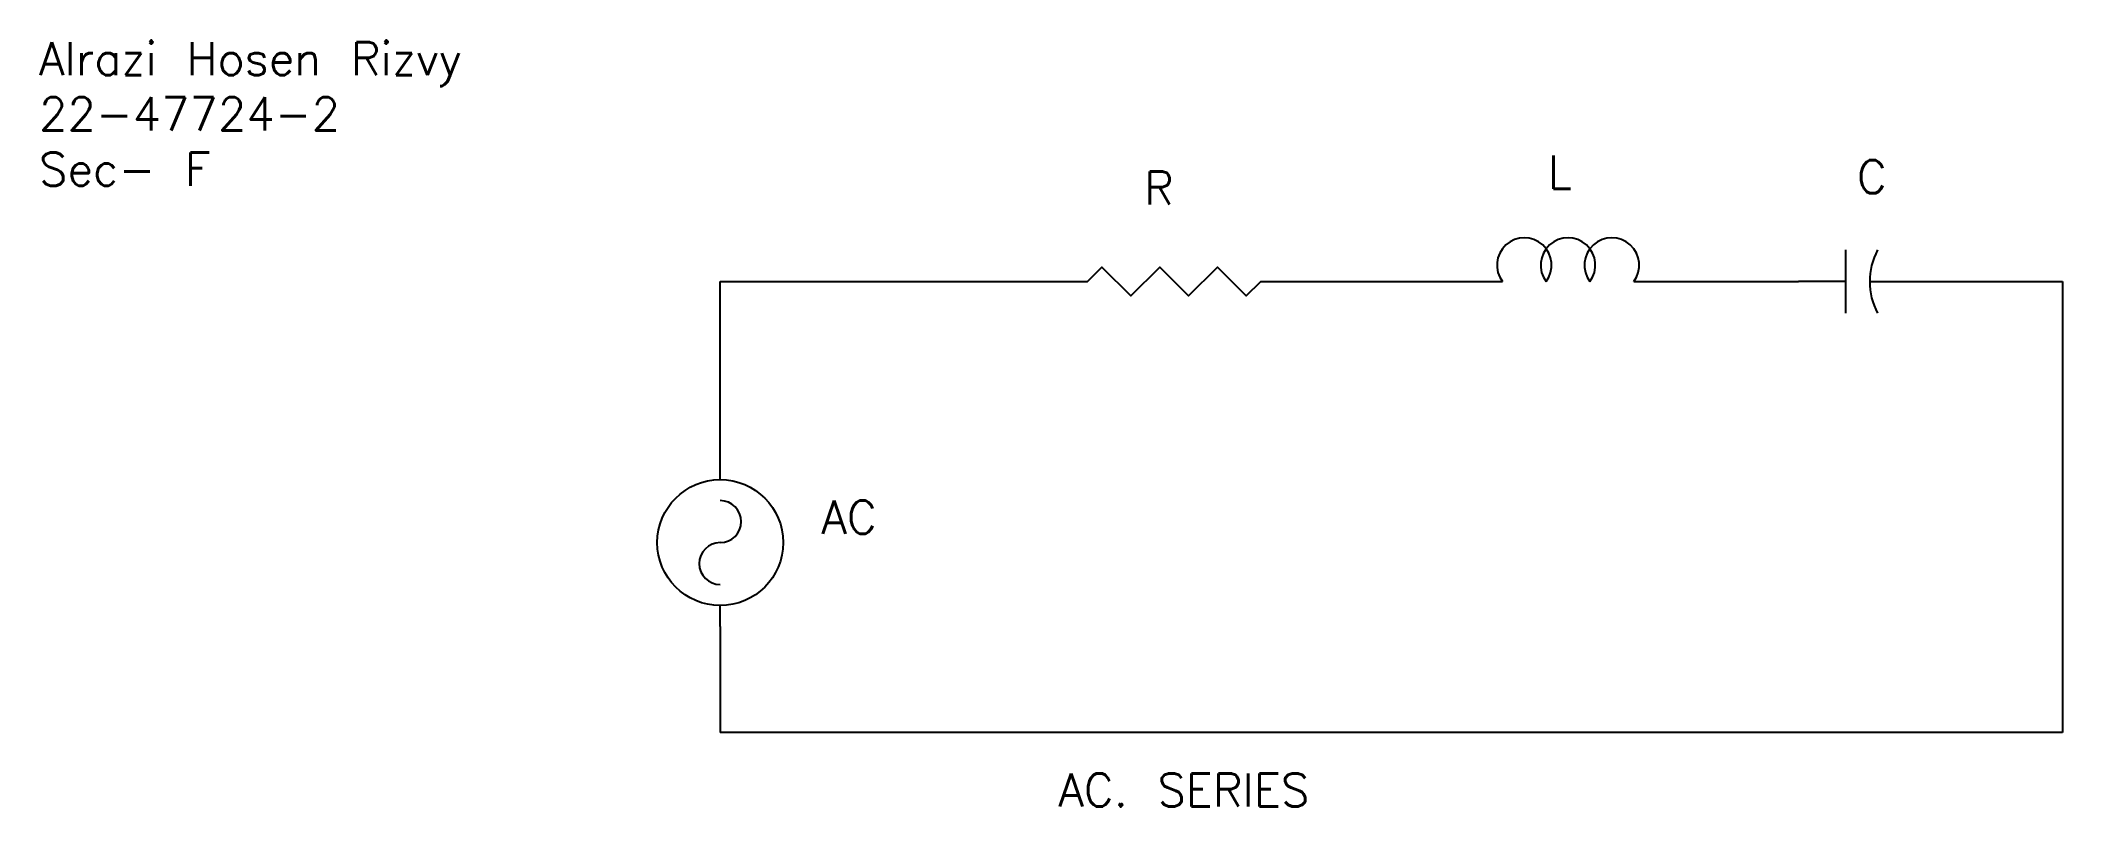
# Model space of a CAD drawing. Header units: inches. Extents: x -15.5 to 45.5, y 34.1 to 57.2.
import ezdxf

# ---------------------------------------------------------------- set-up
doc = ezdxf.new("R2010")
doc.units = ezdxf.units.IN
doc.header["$MEASUREMENT"] = 0
doc.styles.get("Standard").update_dxf_attribs({"font": 'txt.shx', "height": 1})

# ---------------------------------------------------------------- blocks, each defined once
blk = doc.blocks.new('Generator - AC')
at = {"color": 7}
for p, q in [((0, 0), (0.05, 0)), ((0.35, 0), (0.4, 0))]:
    blk.add_line(p, q, dxfattribs=at)
blk.add_circle((0.2, 0), 0.15, dxfattribs=at)
for centre, start, end in [((0.15, 0), 0, 180), ((0.25, 0), 180, 0)]:
    blk.add_arc(centre, 0.05, start, end, dxfattribs=at)
blk = doc.blocks.new('Resistor')
at = {"color": 7}
blk.add_lwpolyline([(0, 0), (0.05, 0), (0.075, 0.025), (0.125, -0.025), (0.175, 0.025), (0.225, -0.025), (0.275, 0.025), (0.325, -0.025), (0.35, 0), (0.4, 0)], dxfattribs=at)
blk = doc.blocks.new('Inductor')
at = {"color": 7}
for p, q in [((0, 0), (0.05, 0)), ((0.35, 0), (0.4, 0))]:
    blk.add_line(p, q, dxfattribs=at)
for centre in [(0.1, 0.0375), (0.2, 0.0375), (0.3, 0.0375)]:
    blk.add_arc(centre, 0.0625, 323.1301, 216.8699, dxfattribs=at)
blk = doc.blocks.new('Capacitor')
at = {"color": 7}
for p, q in [((0.15, -0.1), (0.15, 0.1)), ((0.15, 0), (0, 0)), ((0.225, 0), (0.4, 0))]:
    blk.add_line(p, q, dxfattribs=at)
blk.add_arc((0.4375, 0), 0.2125, 151.9275, 208.0725, dxfattribs=at)

msp = doc.modelspace()

# ---------------------------------------------------------------- linework, layer by layer
for p, q in [((4.981, 44.614), (4.981, 49.957)), ((4.981, 49.957), (15.195, 49.957)), ((22.169, 49.957), (27.93, 49.957)), ((33.214, 49.957), (37.532, 49.957)), ((41.345, 49.957), (45.499, 49.957)), ((45.499, 49.957), (45.499, 36.35)), ((4.981, 39.547), (4.981, 36.35)), ((45.499, 36.35), (4.981, 36.35))]:
    msp.add_line(p, q)

# ---------------------------------------------------------------- block references
for name, p, xscale, yscale, zscale in [('Inductor', (27.93, 49.957), 13.21103258041421, 13.21103258041421, 13.21103258041421), ('Capacitor', (37.532, 49.957), 9.533734644450362, 9.533734644450362, 9.533734644450362), ('Resistor', (15.195, 49.957), 17.43311514419278, 17.43311514419278, 17.43311514419278)]:
    msp.add_blockref(name, p, dxfattribs=dict(xscale=xscale, yscale=yscale, zscale=zscale))
at = {"xscale": 12.66624769133571, "yscale": 12.66624769133571, "zscale": 12.66624769133571, "rotation": 90}
msp.add_blockref('Generator - AC', (4.981, 39.547), dxfattribs=at)

# ---------------------------------------------------------------- texts
for s, p in [('L', (29.963, 52.757)), ('R', (17.773, 52.28)), ('C', (39.292, 52.621)), ('AC', (8.035, 42.348)), ('AC. SERIES', (15.186, 34.116))]:
    msp.add_text(s, height=1).set_placement(p)
at = {"insert": (-15.581, 57.184), "char_height": 1, "attachment_point": 1}
msp.add_mtext('{\\C4;Alrazi Hosen Rizvy\\P22-47724-2\\PSec- F}', dxfattribs=at)

doc.saveas('drawing.dxf')
